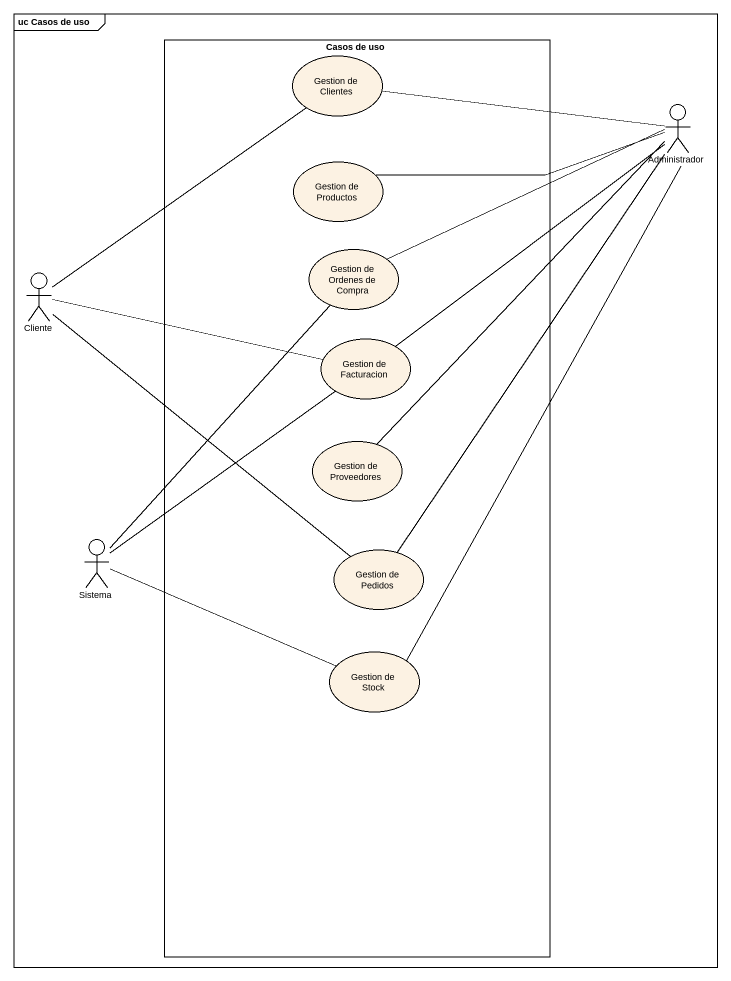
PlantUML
@startuml
mainframe uc Casos de uso
rectangle "Casos de uso" as Casos_de_uso {
  usecase "Gestion de Clientes" as Gestion_de_Clientes
  usecase "Gestion de Productos" as Gestion_de_Productos
  usecase "Gestion de Ordenes de Compra" as Gestion_de_Ordenes_de_Compra
  usecase "Gestion de Facturacion" as Gestion_de_Facturacion
  usecase "Gestion de Proveedores" as Gestion_de_Proveedores
  usecase "Gestion de Pedidos" as Gestion_de_Pedidos
  usecase "Gestion de Stock" as Gestion_de_Stock
}
actor Administrador
actor Cliente
actor Sistema
Administrador -left- Gestion_de_Clientes
Administrador -left- Gestion_de_Productos
Administrador -left- Gestion_de_Ordenes_de_Compra
Administrador -- Gestion_de_Facturacion
Administrador -- Gestion_de_Proveedores
Administrador -- Gestion_de_Pedidos
Administrador -- Gestion_de_Stock
Cliente -up- Gestion_de_Clientes
Cliente -right- Gestion_de_Facturacion
Cliente -- Gestion_de_Pedidos
Sistema -up- Gestion_de_Ordenes_de_Compra
Sistema -up- Gestion_de_Facturacion
Sistema -right- Gestion_de_Stock
@enduml
